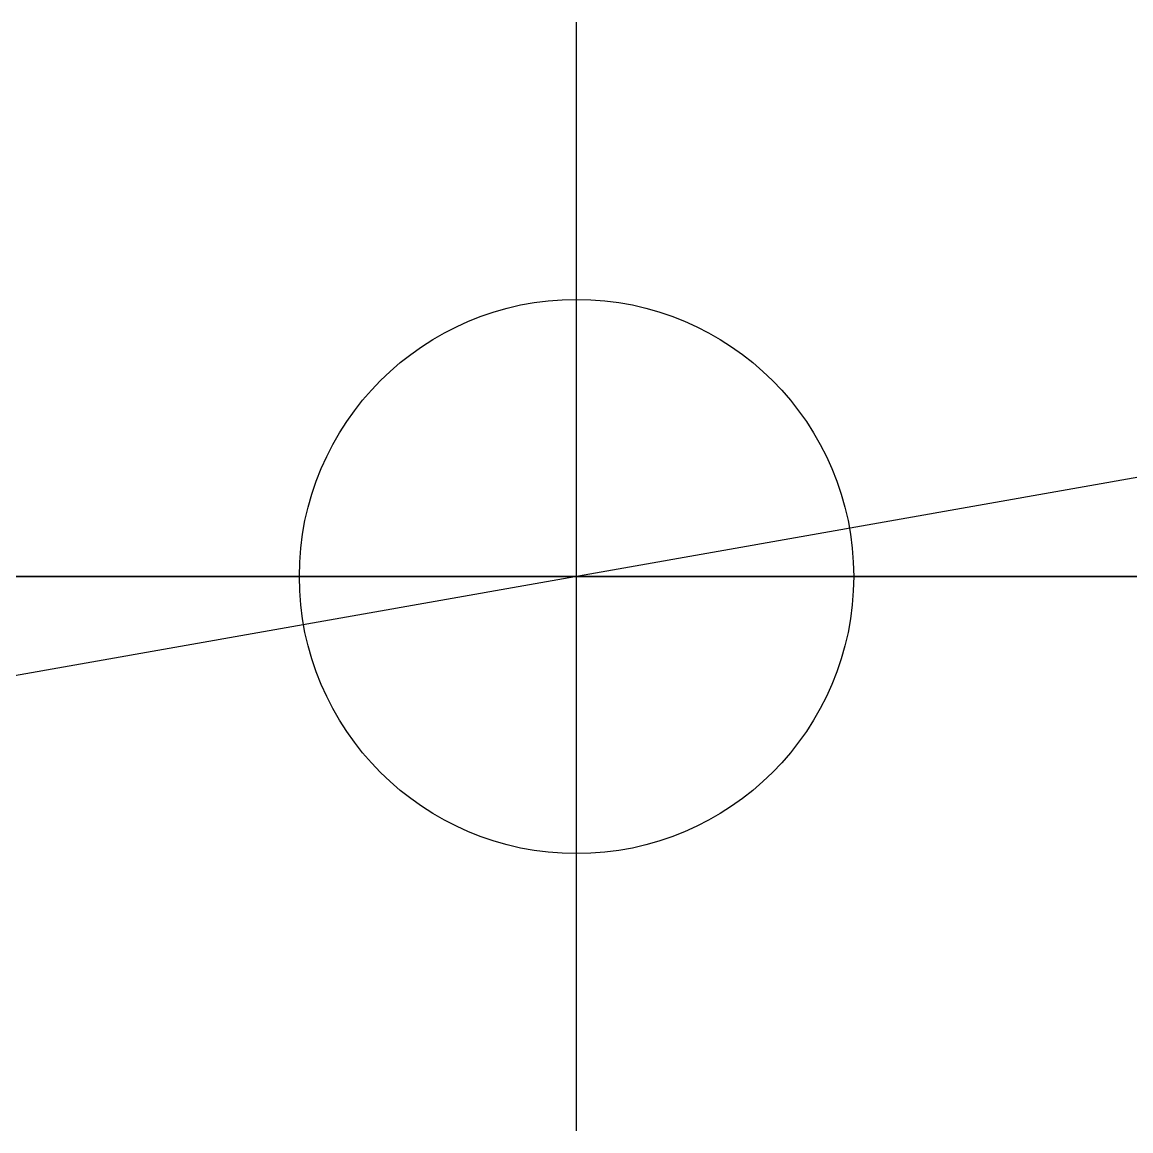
# Model space of a CAD drawing. Header units: millimetres. Extents: x -177 to 100, y -1 to 100.
# Drawn here: x -177.095 to -175.095, y -1 to 1 of the extents above.
import ezdxf

# ---------------------------------------------------------------- set-up
doc = ezdxf.new("R2010")
doc.units = ezdxf.units.MM
doc.header["$PDMODE"] = 34

msp = doc.modelspace()

# ---------------------------------------------------------------- linework, layer by layer
at = {"color": 1, "transparency": 33554495}
for direction in [(0.53217155, 0, -0.84663655), (-0.63801786, 0, -0.77002156)]:
    msp.add_xline((52, 0, 41), direction, dxfattribs=at)
at = {"color": 3, "transparency": 33554559}
msp.add_ray((77.7714, 44.8), (-0.98478356, -0.17378533), dxfattribs=at)
at = {"color": 1, "transparency": 33554559}
msp.add_ray((70.3158, 0, 63.1053), (-0.9687367, 0, -0.24809111), dxfattribs=at)
msp.add_point((-176.0952, 0))

doc.saveas('drawing.dxf')
